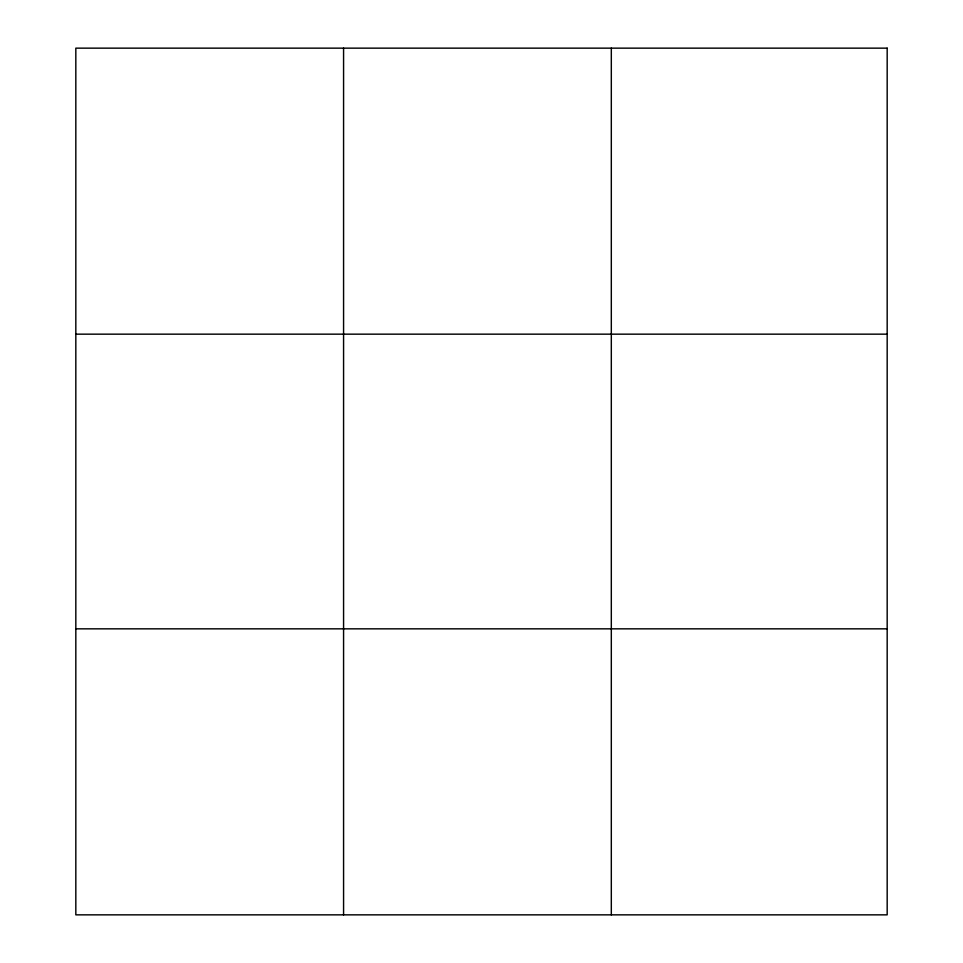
<?xml version="1.0" encoding="UTF-8"?>
<svg xmlns="http://www.w3.org/2000/svg" width="963" height="963" viewBox="0 0 963 963"><rect width="100%" height="100%" fill="white"/><g stroke="black" fill="none" stroke-linecap="round" stroke-linejoin="round"><path stroke-width="1.44" d="M343.574 914.85L343.574 48.15M611.312 914.85L611.312 48.15M75.824 334.161L887.176 334.161M75.824 628.839L887.176 628.839M887.176 48.15L887.176 914.85L75.824 914.85L75.824 48.15L887.176 48.15"/></g></svg>
